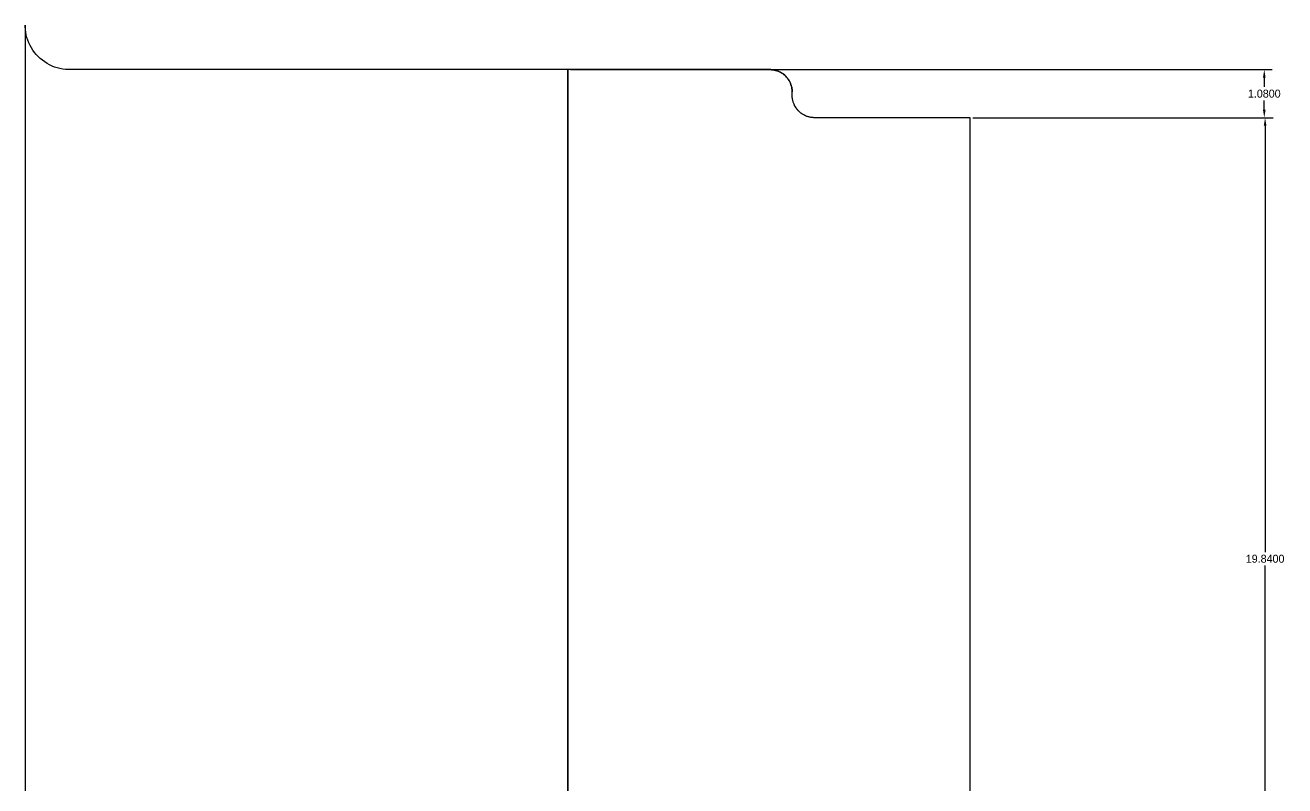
# Model space of a CAD drawing. Header units: millimetres. Extents: x 252.7 to 282.4, y 152.2 to 193.6.
# Drawn here: x 252.72 to 281.05, y 176.54 to 193.64 of the extents above; entities that cross this region are included whole.
import ezdxf

# ---------------------------------------------------------------- set-up
doc = ezdxf.new("R2010")
doc.units = ezdxf.units.MM
doc.dimstyles.get("Standard").update_dxf_attribs({"dimtxt": 0.18, "dimasz": 0.18, "dimexe": 0.18, "dimexo": 0.0625, "dimgap": 0.0625, "dimtad": 0, "dimtih": 1, "dimtoh": 1, "dimdec": 4, "dimzin": 0, "dimdsep": 46, "dimtxsty": 'Standard', "dimcen": 0.09, "dimadec": 0, "dimazin": 0, "dimtfac": 1, "dimtdec": 4, "dimtofl": 0, "dimtmove": 0, "dimatfit": 3, "dimfxl": 1, "dimtolj": 1, "dimtzin": 0, "dimlwd": -1, "dimlwe": -1, "dimarcsym": 0})

# ---------------------------------------------------------------- blocks, each defined once
blk = doc.blocks.new('sgBrepBlock__282725968')
at = {"color": 0}
for p, q in [((-2.75, 21, 0.9), (-7.3, 21, 0.9)), ((-7.3, 21, 0.9), (-7.3, -11, 0.9)), ((-2.25, 20.42, 0.9), (-2.25, 20.5, 0.9)), ((1.75, 19.92, 0.9), (-1.75, 19.92, 0.9)), ((1.75, 4.48, 0.9), (1.75, 19.92, 0.9))]:
    blk.add_line(p, q, dxfattribs=at)
for points in [[(-2.25, 20.5, 0.9), (-2.25, 20.516, 0.9), (-2.252, 20.547, 0.9), (-2.256, 20.578, 0.9), (-2.262, 20.609, 0.9), (-2.27, 20.639, 0.9), (-2.28, 20.669, 0.9), (-2.291, 20.699, 0.9), (-2.304, 20.727, 0.9), (-2.32, 20.755, 0.9), (-2.336, 20.781, 0.9), (-2.355, 20.806, 0.9), (-2.375, 20.831, 0.9), (-2.396, 20.854, 0.9), (-2.419, 20.875, 0.9), (-2.444, 20.895, 0.9), (-2.469, 20.914, 0.9), (-2.495, 20.93, 0.9), (-2.523, 20.946, 0.9), (-2.551, 20.959, 0.9), (-2.581, 20.97, 0.9), (-2.611, 20.98, 0.9), (-2.641, 20.988, 0.9), (-2.672, 20.994, 0.9), (-2.703, 20.998, 0.9), (-2.734, 21, 0.9), (-2.75, 21, 0.9)], [(-1.75, 19.92, 0.9), (-1.766, 19.92, 0.9), (-1.797, 19.922, 0.9), (-1.828, 19.926, 0.9), (-1.859, 19.932, 0.9), (-1.889, 19.94, 0.9), (-1.919, 19.95, 0.9), (-1.949, 19.961, 0.9), (-1.977, 19.974, 0.9), (-2.005, 19.99, 0.9), (-2.031, 20.006, 0.9), (-2.056, 20.025, 0.9), (-2.081, 20.045, 0.9), (-2.104, 20.066, 0.9), (-2.125, 20.089, 0.9), (-2.145, 20.114, 0.9), (-2.164, 20.139, 0.9), (-2.18, 20.165, 0.9), (-2.196, 20.193, 0.9), (-2.209, 20.221, 0.9), (-2.22, 20.251, 0.9), (-2.23, 20.281, 0.9), (-2.238, 20.311, 0.9), (-2.244, 20.342, 0.9), (-2.248, 20.373, 0.9), (-2.25, 20.404, 0.9), (-2.25, 20.42, 0.9)]]:
    blk.add_polyline3d(points, dxfattribs=at)
at = {"color": 0, "invisible_edges": 15}
for points in [[(-7.3, 21, 0.9), (-7.3, -11, 0.9), (-2.292, -0.333, 0.9)], [(-7.3, 21, 0.9), (-1.755, 3.875, 0.9), (-1.746, 3.98, 0.9)], [(-7.3, 21, 0.9), (-1.746, 3.98, 0.9), (-1.719, 4.082, 0.9)], [(-7.3, 21, 0.9), (-1.719, 4.082, 0.9), (-1.674, 4.178, 0.9)], [(-7.3, 21, 0.9), (-1.674, 4.178, 0.9), (-1.613, 4.264, 0.9)], [(-7.3, 21, 0.9), (-1.613, 4.264, 0.9), (-1.539, 4.338, 0.9)], [(-7.3, 21, 0.9), (-1.539, 4.338, 0.9), (-1.453, 4.399, 0.9)], [(-7.3, 21, 0.9), (-2.292, -0.333, 0.9), (-1.755, 3.875, 0.9)], [(-2.071, 20.037, 0.9), (-2.133, 20.099, 0.9), (-7.3, 21, 0.9)], [(-2.183, 20.17, 0.9), (-7.3, 21, 0.9), (-2.133, 20.099, 0.9)], [(-2, 19.987, 0.9), (-2.071, 20.037, 0.9), (-7.3, 21, 0.9)], [(-2, 19.987, 0.9), (-7.3, 21, 0.9), (-1.453, 4.399, 0.9)], [(-2.75, 21, 0.9), (-7.3, 21, 0.9), (-2.183, 20.17, 0.9)], [(-2.75, 21, 0.9), (-2.183, 20.17, 0.9), (-2.22, 20.249, 0.9)], [(-2.75, 21, 0.9), (-2.22, 20.249, 0.9), (-2.242, 20.333, 0.9)], [(-2.75, 21, 0.9), (-2.242, 20.333, 0.9), (-2.25, 20.42, 0.9)], [(-2.25, 20.5, 0.9), (-2.75, 21, 0.9), (-2.25, 20.42, 0.9)], [(-2.258, 20.587, 0.9), (-2.75, 21, 0.9), (-2.25, 20.5, 0.9)], [(-2.579, 20.97, 0.9), (-2.663, 20.992, 0.9), (-2.75, 21, 0.9)], [(-2.317, 20.75, 0.9), (-2.75, 21, 0.9), (-2.258, 20.587, 0.9)], [(-2.317, 20.75, 0.9), (-2.579, 20.97, 0.9), (-2.75, 21, 0.9)], [(-2.317, 20.75, 0.9), (-2.5, 20.933, 0.9), (-2.579, 20.97, 0.9)], [(-2.429, 20.883, 0.9), (-2.5, 20.933, 0.9), (-2.317, 20.75, 0.9)], [(-2.367, 20.821, 0.9), (-2.429, 20.883, 0.9), (-2.317, 20.75, 0.9)], [(-2.317, 20.75, 0.9), (-2.258, 20.587, 0.9), (-2.28, 20.671, 0.9)], [(-1.921, 19.95, 0.9), (-2, 19.987, 0.9), (-1.453, 4.399, 0.9)], [(-1.921, 19.95, 0.9), (-1.453, 4.399, 0.9), (-1.357, 4.444, 0.9)], [(-1.837, 19.928, 0.9), (-1.921, 19.95, 0.9), (-1.357, 4.444, 0.9)], [(-1.837, 19.928, 0.9), (-1.357, 4.444, 0.9), (-1.255, 4.471, 0.9)], [(-1.75, 19.92, 0.9), (-1.837, 19.928, 0.9), (-1.255, 4.471, 0.9)], [(-1.75, 19.92, 0.9), (-1.255, 4.471, 0.9), (-1.15, 4.48, 0.9)], [(1.75, 19.92, 0.9), (-1.75, 19.92, 0.9), (-1.15, 4.48, 0.9)], [(1.75, 19.92, 0.9), (-1.15, 4.48, 0.9), (1.75, 4.48, 0.9)]]:
    blk.add_3dface(points, dxfattribs=at)
blk = doc.blocks.new('sgBrepBlock__282726208')
at = {"color": 0}
for p, q in [((-7.3, 21), (-7.3, -11)), ((-2.75, 21), (-7.3, 21)), ((-2.25, 20.42), (-2.25, 20.5)), ((1.75, 19.92), (-1.75, 19.92)), ((1.75, 4.48), (1.75, 19.92))]:
    blk.add_line(p, q, dxfattribs=at)
for points in [[(-2.25, 20.5), (-2.25, 20.516), (-2.252, 20.547), (-2.256, 20.578), (-2.262, 20.609), (-2.27, 20.639), (-2.28, 20.669), (-2.291, 20.699), (-2.304, 20.727), (-2.32, 20.755), (-2.336, 20.781), (-2.355, 20.806), (-2.375, 20.831), (-2.396, 20.854), (-2.419, 20.875), (-2.444, 20.895), (-2.469, 20.914), (-2.495, 20.93), (-2.523, 20.946), (-2.551, 20.959), (-2.581, 20.97), (-2.611, 20.98), (-2.641, 20.988), (-2.672, 20.994), (-2.703, 20.998), (-2.734, 21), (-2.75, 21)], [(-1.75, 19.92), (-1.766, 19.92), (-1.797, 19.922), (-1.828, 19.926), (-1.859, 19.932), (-1.889, 19.94), (-1.919, 19.95), (-1.949, 19.961), (-1.977, 19.974), (-2.005, 19.99), (-2.031, 20.006), (-2.056, 20.025), (-2.081, 20.045), (-2.104, 20.066), (-2.125, 20.089), (-2.145, 20.114), (-2.164, 20.139), (-2.18, 20.165), (-2.196, 20.193), (-2.209, 20.221), (-2.22, 20.251), (-2.23, 20.281), (-2.238, 20.311), (-2.244, 20.342), (-2.248, 20.373), (-2.25, 20.404), (-2.25, 20.42)]]:
    blk.add_lwpolyline(points, dxfattribs=at)
at = {"color": 0, "invisible_edges": 15}
for points in [[(-7.3, 21), (-7.3, -11), (-2.292, -0.333)], [(-7.3, 21), (-1.755, 3.875), (-1.746, 3.98)], [(-7.3, 21), (-2.292, -0.333), (-1.755, 3.875)], [(-7.3, 21), (-1.746, 3.98), (-1.719, 4.082)], [(-7.3, 21), (-1.719, 4.082), (-1.674, 4.178)], [(-7.3, 21), (-1.674, 4.178), (-1.613, 4.264)], [(-7.3, 21), (-1.613, 4.264), (-1.539, 4.338)], [(-7.3, 21), (-1.539, 4.338), (-1.453, 4.399)], [(-2.071, 20.037), (-2.133, 20.099), (-7.3, 21)], [(-2.183, 20.17), (-7.3, 21), (-2.133, 20.099)], [(-2, 19.987), (-2.071, 20.037), (-7.3, 21)], [(-2, 19.987), (-7.3, 21), (-1.453, 4.399)], [(-2.75, 21), (-7.3, 21), (-2.183, 20.17)], [(-2.75, 21), (-2.25, 20.42), (-2.25, 20.5)], [(-2.75, 21), (-2.183, 20.17), (-2.22, 20.249)], [(-2.75, 21), (-2.22, 20.249), (-2.242, 20.333)], [(-2.75, 21), (-2.242, 20.333), (-2.25, 20.42)], [(-2.663, 20.992), (-2.75, 21), (-2.25, 20.5)], [(-2.663, 20.992), (-2.25, 20.5), (-2.258, 20.587)], [(-2.579, 20.97), (-2.663, 20.992), (-2.258, 20.587)], [(-2.5, 20.933), (-2.579, 20.97), (-2.258, 20.587)], [(-2.317, 20.75), (-2.5, 20.933), (-2.258, 20.587)], [(-2.367, 20.821), (-2.429, 20.883), (-2.5, 20.933)], [(-2.367, 20.821), (-2.5, 20.933), (-2.317, 20.75)], [(-2.317, 20.75), (-2.258, 20.587), (-2.28, 20.671)], [(-1.921, 19.95), (-2, 19.987), (-1.453, 4.399)], [(-1.921, 19.95), (-1.453, 4.399), (-1.357, 4.444)], [(-1.837, 19.928), (-1.921, 19.95), (-1.357, 4.444)], [(-1.837, 19.928), (-1.357, 4.444), (-1.255, 4.471)], [(-1.75, 19.92), (-1.837, 19.928), (-1.255, 4.471)], [(-1.75, 19.92), (-1.255, 4.471), (-1.15, 4.48)], [(1.75, 19.92), (-1.75, 19.92), (-1.15, 4.48)], [(1.75, 19.92), (-1.15, 4.48), (1.75, 4.48)]]:
    blk.add_3dface(points, dxfattribs=at)
blk = doc.blocks.new('sgBrepBlock__282726928')
at = {"color": 0}
for p, q in [((1.75, 4.48), (1.75, 19.92)), ((1.75, 19.92, 0.9), (1.75, 19.92)), ((1.75, 4.48, 0.9), (1.75, 19.92, 0.9)), ((1.75, 4.48, 0.9), (1.75, 4.48))]:
    blk.add_line(p, q, dxfattribs=at)
at = {"color": 0, "invisible_edges": 15}
for points in [[(1.75, 19.92, 0.9), (1.75, 19.92), (1.75, 4.48)], [(1.75, 19.92, 0.9), (1.75, 4.48), (1.75, 4.48, 0.9)]]:
    blk.add_3dface(points, dxfattribs=at)
blk = doc.blocks.new('sgBrepBlock__282727168')
at = {"color": 0}
for p, q in [((1.75, 19.92), (-1.75, 19.92)), ((-1.75, 19.92, 0.9), (-1.75, 19.92)), ((1.75, 19.92, 0.9), (-1.75, 19.92, 0.9)), ((1.75, 19.92, 0.9), (1.75, 19.92))]:
    blk.add_line(p, q, dxfattribs=at)
at = {"color": 0, "invisible_edges": 15}
for points in [[(1.75, 19.92, 0.9), (-1.75, 19.92, 0.9), (-1.75, 19.92)], [(1.75, 19.92), (1.75, 19.92, 0.9), (-1.75, 19.92)]]:
    blk.add_3dface(points, dxfattribs=at)
blk = doc.blocks.new('sgBrepBlock__282727408')
at = {"color": 0}
for p, q in [((-2.25, 20.42, 0.9), (-2.25, 20.42)), ((-1.75, 19.92, 0.9), (-1.75, 19.92))]:
    blk.add_line(p, q, dxfattribs=at)
blk.add_lwpolyline([(-1.75, 19.92), (-1.766, 19.92), (-1.797, 19.922), (-1.828, 19.926), (-1.859, 19.932), (-1.889, 19.94), (-1.919, 19.95), (-1.949, 19.961), (-1.977, 19.974), (-2.005, 19.99), (-2.031, 20.006), (-2.056, 20.025), (-2.081, 20.045), (-2.104, 20.066), (-2.125, 20.089), (-2.145, 20.114), (-2.164, 20.139), (-2.18, 20.165), (-2.196, 20.193), (-2.209, 20.221), (-2.22, 20.251), (-2.23, 20.281), (-2.238, 20.311), (-2.244, 20.342), (-2.248, 20.373), (-2.25, 20.404), (-2.25, 20.42)], dxfattribs=at)
blk.add_polyline3d([(-1.75, 19.92, 0.9), (-1.766, 19.92, 0.9), (-1.797, 19.922, 0.9), (-1.828, 19.926, 0.9), (-1.859, 19.932, 0.9), (-1.889, 19.94, 0.9), (-1.919, 19.95, 0.9), (-1.949, 19.961, 0.9), (-1.977, 19.974, 0.9), (-2.005, 19.99, 0.9), (-2.031, 20.006, 0.9), (-2.056, 20.025, 0.9), (-2.081, 20.045, 0.9), (-2.104, 20.066, 0.9), (-2.125, 20.089, 0.9), (-2.145, 20.114, 0.9), (-2.164, 20.139, 0.9), (-2.18, 20.165, 0.9), (-2.196, 20.193, 0.9), (-2.209, 20.221, 0.9), (-2.22, 20.251, 0.9), (-2.23, 20.281, 0.9), (-2.238, 20.311, 0.9), (-2.244, 20.342, 0.9), (-2.248, 20.373, 0.9), (-2.25, 20.404, 0.9), (-2.25, 20.42, 0.9)], dxfattribs=at)
for points in [[(-1.75, 19.92, 0.787), (-1.755, 19.92, 0.787), (-1.771, 19.92, 0.788), (-1.797, 19.922, 0.787), (-1.828, 19.926, 0.787), (-1.859, 19.932, 0.788), (-1.89, 19.94, 0.787), (-1.919, 19.949, 0.787), (-1.949, 19.961, 0.788), (-1.977, 19.974, 0.787), (-2.005, 19.989, 0.787), (-2.031, 20.006, 0.787), (-2.057, 20.025, 0.788), (-2.081, 20.045, 0.787), (-2.104, 20.066, 0.787), (-2.125, 20.089, 0.788), (-2.145, 20.113, 0.787), (-2.164, 20.139, 0.788), (-2.181, 20.165, 0.787), (-2.196, 20.193, 0.787), (-2.209, 20.221, 0.788), (-2.221, 20.251, 0.788), (-2.23, 20.28, 0.788), (-2.238, 20.311, 0.788), (-2.244, 20.342, 0.787), (-2.248, 20.373, 0.787), (-2.25, 20.399, 0.788), (-2.25, 20.415, 0.787), (-2.25, 20.42, 0.787)], [(-1.75, 19.92, 0.562), (-1.755, 19.92, 0.562), (-1.771, 19.92, 0.563), (-1.797, 19.922, 0.562), (-1.828, 19.926, 0.562), (-1.859, 19.932, 0.562), (-1.89, 19.94, 0.562), (-1.919, 19.949, 0.562), (-1.949, 19.961, 0.563), (-1.977, 19.974, 0.562), (-2.005, 19.989, 0.562), (-2.031, 20.006, 0.562), (-2.057, 20.025, 0.563), (-2.081, 20.045, 0.562), (-2.104, 20.066, 0.562), (-2.125, 20.089, 0.562), (-2.145, 20.113, 0.562), (-2.164, 20.139, 0.563), (-2.181, 20.165, 0.562), (-2.196, 20.193, 0.562), (-2.209, 20.221, 0.562), (-2.221, 20.251, 0.563), (-2.23, 20.28, 0.562), (-2.238, 20.311, 0.562), (-2.244, 20.342, 0.562), (-2.248, 20.373, 0.562), (-2.25, 20.399, 0.563), (-2.25, 20.415, 0.562), (-2.25, 20.42, 0.562)], [(-1.75, 19.92, 0.338), (-1.755, 19.92, 0.338), (-1.771, 19.92, 0.338), (-1.797, 19.922, 0.338), (-1.828, 19.926, 0.338), (-1.859, 19.932, 0.338), (-1.89, 19.94, 0.338), (-1.919, 19.949, 0.338), (-1.949, 19.961, 0.338), (-1.977, 19.974, 0.338), (-2.005, 19.989, 0.338), (-2.031, 20.006, 0.338), (-2.057, 20.025, 0.338), (-2.081, 20.045, 0.338), (-2.104, 20.066, 0.338), (-2.125, 20.089, 0.338), (-2.145, 20.113, 0.338), (-2.164, 20.139, 0.338), (-2.181, 20.165, 0.338), (-2.196, 20.193, 0.338), (-2.209, 20.221, 0.338), (-2.221, 20.251, 0.338), (-2.23, 20.28, 0.338), (-2.238, 20.311, 0.338), (-2.244, 20.342, 0.338), (-2.248, 20.373, 0.338), (-2.25, 20.399, 0.338), (-2.25, 20.415, 0.338), (-2.25, 20.42, 0.338)], [(-1.75, 19.92, 0.113), (-1.755, 19.92, 0.113), (-1.771, 19.92, 0.113), (-1.797, 19.922, 0.113), (-1.828, 19.926, 0.113), (-1.859, 19.932, 0.113), (-1.89, 19.94, 0.113), (-1.919, 19.949, 0.113), (-1.949, 19.961, 0.113), (-1.977, 19.974, 0.113), (-2.005, 19.989, 0.113), (-2.031, 20.006, 0.113), (-2.057, 20.025, 0.113), (-2.081, 20.045, 0.113), (-2.104, 20.066, 0.113), (-2.125, 20.089, 0.113), (-2.145, 20.113, 0.113), (-2.164, 20.139, 0.113), (-2.181, 20.165, 0.113), (-2.196, 20.193, 0.113), (-2.209, 20.221, 0.113), (-2.221, 20.251, 0.113), (-2.23, 20.28, 0.113), (-2.238, 20.311, 0.113), (-2.244, 20.342, 0.113), (-2.248, 20.373, 0.113), (-2.25, 20.399, 0.113), (-2.25, 20.415, 0.113), (-2.25, 20.42, 0.113)]]:
    blk.add_open_spline(points, degree=3, knots=[0, 0, 0, 0, 0.0157073, 0.0471181, 0.0785289, 0.1099396, 0.1413504, 0.1727611, 0.2041719, 0.2355827, 0.2669934, 0.2984042, 0.329815, 0.3612257, 0.3926365, 0.4240473, 0.455458, 0.4868688, 0.5182796, 0.5496903, 0.5811011, 0.6125119, 0.6439226, 0.6753334, 0.7067442, 0.7381549, 0.7695657, 0.785273, 0.785273, 0.785273, 0.785273], dxfattribs=at)
at = {"color": 0, "extrusion": (1, 0, 0)}
for points in [[(-2.24, 20.322, 0.9), (-2.24, 20.322, 0.6), (-2.24, 20.322, 0.3), (-2.24, 20.322)], [(-2.166, 20.142, 0.9), (-2.166, 20.142, 0.6), (-2.166, 20.142, 0.3), (-2.166, 20.142)], [(-2.028, 20.004, 0.9), (-2.028, 20.004, 0.6), (-2.028, 20.004, 0.3), (-2.028, 20.004)], [(-1.848, 19.93, 0.9), (-1.848, 19.93, 0.6), (-1.848, 19.93, 0.3), (-1.848, 19.93)]]:
    blk.add_open_spline(points, degree=3, dxfattribs=at)
at = {"color": 0, "invisible_edges": 15}
for points in [[(-2.25, 20.42), (-2.242, 20.333, 0.9), (-2.25, 20.42, 0.9)], [(-2.25, 20.42), (-2.242, 20.333), (-2.242, 20.333, 0.9)], [(-2.22, 20.249), (-2.22, 20.249, 0.9), (-2.242, 20.333, 0.9)], [(-2.242, 20.333), (-2.22, 20.249), (-2.242, 20.333, 0.9)], [(-2.183, 20.17), (-2.183, 20.17, 0.9), (-2.22, 20.249, 0.9)], [(-2.22, 20.249), (-2.183, 20.17), (-2.22, 20.249, 0.9)], [(-2.133, 20.099), (-2.133, 20.099, 0.9), (-2.183, 20.17, 0.9)], [(-2.183, 20.17), (-2.133, 20.099), (-2.183, 20.17, 0.9)], [(-2.071, 20.037), (-2.071, 20.037, 0.9), (-2.133, 20.099, 0.9)], [(-2.133, 20.099), (-2.071, 20.037), (-2.133, 20.099, 0.9)], [(-2.071, 20.037), (-2, 19.987, 0.9), (-2.071, 20.037, 0.9)], [(-2.071, 20.037), (-2, 19.987), (-2, 19.987, 0.9)], [(-2, 19.987), (-1.921, 19.95, 0.9), (-2, 19.987, 0.9)], [(-2, 19.987), (-1.921, 19.95), (-1.921, 19.95, 0.9)], [(-1.921, 19.95), (-1.837, 19.928, 0.9), (-1.921, 19.95, 0.9)], [(-1.921, 19.95), (-1.837, 19.928), (-1.837, 19.928, 0.9)], [(-1.837, 19.928), (-1.75, 19.92), (-1.75, 19.92, 0.9)], [(-1.837, 19.928), (-1.75, 19.92, 0.9), (-1.837, 19.928, 0.9)]]:
    blk.add_3dface(points, dxfattribs=at)
blk = doc.blocks.new('sgBrepBlock__282727648')
at = {"color": 0}
for p, q in [((-2.25, 20.42), (-2.25, 20.5)), ((-2.25, 20.5, 0.9), (-2.25, 20.5)), ((-2.25, 20.42, 0.9), (-2.25, 20.5, 0.9)), ((-2.25, 20.42, 0.9), (-2.25, 20.42))]:
    blk.add_line(p, q, dxfattribs=at)
at = {"color": 0, "invisible_edges": 15}
for points in [[(-2.25, 20.5, 0.9), (-2.25, 20.5), (-2.25, 20.42)], [(-2.25, 20.5, 0.9), (-2.25, 20.42), (-2.25, 20.42, 0.9)]]:
    blk.add_3dface(points, dxfattribs=at)
blk = doc.blocks.new('sgBrepBlock__282727888')
at = {"color": 0}
for p, q in [((-2.75, 21, 0.9), (-2.75, 21)), ((-2.25, 20.5, 0.9), (-2.25, 20.5))]:
    blk.add_line(p, q, dxfattribs=at)
blk.add_lwpolyline([(-2.25, 20.5), (-2.25, 20.516), (-2.252, 20.547), (-2.256, 20.578), (-2.262, 20.609), (-2.27, 20.639), (-2.28, 20.669), (-2.291, 20.699), (-2.304, 20.727), (-2.32, 20.755), (-2.336, 20.781), (-2.355, 20.806), (-2.375, 20.831), (-2.396, 20.854), (-2.419, 20.875), (-2.444, 20.895), (-2.469, 20.914), (-2.495, 20.93), (-2.523, 20.946), (-2.551, 20.959), (-2.581, 20.97), (-2.611, 20.98), (-2.641, 20.988), (-2.672, 20.994), (-2.703, 20.998), (-2.734, 21), (-2.75, 21)], dxfattribs=at)
blk.add_polyline3d([(-2.25, 20.5, 0.9), (-2.25, 20.516, 0.9), (-2.252, 20.547, 0.9), (-2.256, 20.578, 0.9), (-2.262, 20.609, 0.9), (-2.27, 20.639, 0.9), (-2.28, 20.669, 0.9), (-2.291, 20.699, 0.9), (-2.304, 20.727, 0.9), (-2.32, 20.755, 0.9), (-2.336, 20.781, 0.9), (-2.355, 20.806, 0.9), (-2.375, 20.831, 0.9), (-2.396, 20.854, 0.9), (-2.419, 20.875, 0.9), (-2.444, 20.895, 0.9), (-2.469, 20.914, 0.9), (-2.495, 20.93, 0.9), (-2.523, 20.946, 0.9), (-2.551, 20.959, 0.9), (-2.581, 20.97, 0.9), (-2.611, 20.98, 0.9), (-2.641, 20.988, 0.9), (-2.672, 20.994, 0.9), (-2.703, 20.998, 0.9), (-2.734, 21, 0.9), (-2.75, 21, 0.9)], dxfattribs=at)
for points in [[(-2.75, 21, 0.787), (-2.745, 21, 0.787), (-2.729, 21, 0.787), (-2.703, 20.998, 0.787), (-2.672, 20.994, 0.787), (-2.641, 20.988, 0.788), (-2.61, 20.98, 0.788), (-2.581, 20.971, 0.787), (-2.551, 20.959, 0.787), (-2.523, 20.946, 0.788), (-2.495, 20.931, 0.787), (-2.469, 20.914, 0.788), (-2.443, 20.895, 0.787), (-2.419, 20.875, 0.788), (-2.396, 20.854, 0.787), (-2.375, 20.831, 0.787), (-2.355, 20.807, 0.788), (-2.336, 20.781, 0.788), (-2.319, 20.755, 0.787), (-2.304, 20.727, 0.787), (-2.291, 20.699, 0.788), (-2.279, 20.669, 0.787), (-2.27, 20.64, 0.788), (-2.262, 20.609, 0.787), (-2.256, 20.578, 0.787), (-2.252, 20.547, 0.787), (-2.25, 20.521, 0.787), (-2.25, 20.505, 0.787), (-2.25, 20.5, 0.787)], [(-2.75, 21, 0.562), (-2.745, 21, 0.562), (-2.729, 21, 0.562), (-2.703, 20.998, 0.562), (-2.672, 20.994, 0.562), (-2.641, 20.988, 0.563), (-2.61, 20.98, 0.562), (-2.581, 20.971, 0.562), (-2.551, 20.959, 0.562), (-2.523, 20.946, 0.562), (-2.495, 20.931, 0.563), (-2.469, 20.914, 0.562), (-2.443, 20.895, 0.563), (-2.419, 20.875, 0.562), (-2.396, 20.854, 0.562), (-2.375, 20.831, 0.562), (-2.355, 20.807, 0.563), (-2.336, 20.781, 0.563), (-2.319, 20.755, 0.562), (-2.304, 20.727, 0.562), (-2.291, 20.699, 0.562), (-2.279, 20.669, 0.562), (-2.27, 20.64, 0.562), (-2.262, 20.609, 0.562), (-2.256, 20.578, 0.562), (-2.252, 20.547, 0.562), (-2.25, 20.521, 0.562), (-2.25, 20.505, 0.562), (-2.25, 20.5, 0.562)], [(-2.75, 21, 0.338), (-2.745, 21, 0.338), (-2.729, 21, 0.338), (-2.703, 20.998, 0.338), (-2.672, 20.994, 0.338), (-2.641, 20.988, 0.338), (-2.61, 20.98, 0.338), (-2.581, 20.971, 0.338), (-2.551, 20.959, 0.338), (-2.523, 20.946, 0.338), (-2.495, 20.931, 0.338), (-2.469, 20.914, 0.338), (-2.443, 20.895, 0.338), (-2.419, 20.875, 0.338), (-2.396, 20.854, 0.338), (-2.375, 20.831, 0.338), (-2.355, 20.807, 0.338), (-2.336, 20.781, 0.338), (-2.319, 20.755, 0.338), (-2.304, 20.727, 0.338), (-2.291, 20.699, 0.338), (-2.279, 20.669, 0.338), (-2.27, 20.64, 0.338), (-2.262, 20.609, 0.338), (-2.256, 20.578, 0.337), (-2.252, 20.547, 0.338), (-2.25, 20.521, 0.338), (-2.25, 20.505, 0.338), (-2.25, 20.5, 0.338)], [(-2.75, 21, 0.113), (-2.745, 21, 0.113), (-2.729, 21, 0.113), (-2.703, 20.998, 0.113), (-2.672, 20.994, 0.113), (-2.641, 20.988, 0.113), (-2.61, 20.98, 0.113), (-2.581, 20.971, 0.113), (-2.551, 20.959, 0.113), (-2.523, 20.946, 0.113), (-2.495, 20.931, 0.113), (-2.469, 20.914, 0.113), (-2.443, 20.895, 0.113), (-2.419, 20.875, 0.113), (-2.396, 20.854, 0.113), (-2.375, 20.831, 0.113), (-2.355, 20.807, 0.113), (-2.336, 20.781, 0.113), (-2.319, 20.755, 0.113), (-2.304, 20.727, 0.113), (-2.291, 20.699, 0.113), (-2.279, 20.669, 0.113), (-2.27, 20.64, 0.113), (-2.262, 20.609, 0.113), (-2.256, 20.578, 0.113), (-2.252, 20.547, 0.113), (-2.25, 20.521, 0.113), (-2.25, 20.505, 0.113), (-2.25, 20.5, 0.113)]]:
    blk.add_open_spline(points, degree=3, knots=[0, 0, 0, 0, 0.0157073, 0.0471181, 0.0785289, 0.1099396, 0.1413504, 0.1727611, 0.2041719, 0.2355827, 0.2669934, 0.2984042, 0.329815, 0.3612257, 0.3926365, 0.4240473, 0.455458, 0.4868688, 0.5182796, 0.5496903, 0.5811011, 0.6125119, 0.6439226, 0.6753334, 0.7067442, 0.7381549, 0.7695657, 0.785273, 0.785273, 0.785273, 0.785273], dxfattribs=at)
at = {"color": 0, "extrusion": (1, 0, 0)}
for points in [[(-2.652, 20.99, 0.9), (-2.652, 20.99, 0.6), (-2.652, 20.99, 0.3), (-2.652, 20.99)], [(-2.472, 20.916, 0.9), (-2.472, 20.916, 0.6), (-2.472, 20.916, 0.3), (-2.472, 20.916)], [(-2.334, 20.778, 0.9), (-2.334, 20.778, 0.6), (-2.334, 20.778, 0.3), (-2.334, 20.778)], [(-2.26, 20.598, 0.9), (-2.26, 20.598, 0.6), (-2.26, 20.598, 0.3), (-2.26, 20.598)]]:
    blk.add_open_spline(points, degree=3, dxfattribs=at)
at = {"color": 0, "invisible_edges": 15}
for points in [[(-2.75, 21), (-2.75, 21, 0.9), (-2.663, 20.992, 0.9)], [(-2.663, 20.992), (-2.75, 21), (-2.663, 20.992, 0.9)], [(-2.579, 20.97), (-2.663, 20.992, 0.9), (-2.579, 20.97, 0.9)], [(-2.579, 20.97), (-2.663, 20.992), (-2.663, 20.992, 0.9)], [(-2.579, 20.97), (-2.579, 20.97, 0.9), (-2.5, 20.933, 0.9)], [(-2.5, 20.933), (-2.579, 20.97), (-2.5, 20.933, 0.9)], [(-2.429, 20.883), (-2.5, 20.933, 0.9), (-2.429, 20.883, 0.9)], [(-2.429, 20.883), (-2.5, 20.933), (-2.5, 20.933, 0.9)], [(-2.367, 20.821), (-2.429, 20.883, 0.9), (-2.367, 20.821, 0.9)], [(-2.367, 20.821), (-2.429, 20.883), (-2.429, 20.883, 0.9)], [(-2.367, 20.821), (-2.367, 20.821, 0.9), (-2.317, 20.75, 0.9)], [(-2.317, 20.75), (-2.367, 20.821), (-2.317, 20.75, 0.9)], [(-2.28, 20.671), (-2.317, 20.75, 0.9), (-2.28, 20.671, 0.9)], [(-2.28, 20.671), (-2.317, 20.75), (-2.317, 20.75, 0.9)], [(-2.258, 20.587), (-2.28, 20.671, 0.9), (-2.258, 20.587, 0.9)], [(-2.258, 20.587), (-2.28, 20.671), (-2.28, 20.671, 0.9)], [(-2.258, 20.587), (-2.258, 20.587, 0.9), (-2.25, 20.5, 0.9)], [(-2.25, 20.5), (-2.258, 20.587), (-2.25, 20.5, 0.9)]]:
    blk.add_3dface(points, dxfattribs=at)
blk = doc.blocks.new('sgBrepBlock__282732208')
at = {"color": 0}
for p, q in [((-7.3, 21, 0.9), (-7.3, -11, 0.9)), ((-7.3, 21, 0.55), (-7.3, 21, 0.9)), ((-7.3, -2, 0.55), (-7.3, 21, 0.55)), ((-7.3, 21, 0.35), (-7.3, -2, 0.35)), ((-7.3, 21), (-7.3, 21, 0.35)), ((-7.3, 21), (-7.3, -11))]:
    blk.add_line(p, q, dxfattribs=at)
at = {"color": 0, "invisible_edges": 15}
for points in [[(-7.3, 21, 0.55), (-7.3, 21, 0.9), (-7.3, -2, 0.55)], [(-7.3, 21), (-7.3, 21, 0.35), (-7.3, -2, 0.35)], [(-7.3, 21, 0.9), (-7.3, -11, 0.9), (-7.3, -2, 0.55)], [(-7.3, -11), (-7.3, 21), (-7.3, -2, 0.35)]]:
    blk.add_3dface(points, dxfattribs=at)
blk = doc.blocks.new('sgBrepBlock__285500272')
at = {"color": 0}
for p, q in [((-19.5, 22, 0.55), (-19.5, -2, 0.55)), ((-7.3, 21, 0.55), (-18.5, 21, 0.55)), ((-7.3, -2, 0.55), (-7.3, 21, 0.55))]:
    blk.add_line(p, q, dxfattribs=at)
blk.add_polyline3d([(-18.5, 21, 0.55), (-18.531, 21, 0.55), (-18.594, 21.004, 0.55), (-18.656, 21.012, 0.55), (-18.718, 21.024, 0.55), (-18.779, 21.04, 0.55), (-18.839, 21.059, 0.55), (-18.897, 21.082, 0.55), (-18.954, 21.109, 0.55), (-19.009, 21.139, 0.55), (-19.062, 21.173, 0.55), (-19.113, 21.21, 0.55), (-19.161, 21.25, 0.55), (-19.207, 21.293, 0.55), (-19.25, 21.339, 0.55), (-19.29, 21.387, 0.55), (-19.327, 21.438, 0.55), (-19.361, 21.491, 0.55), (-19.391, 21.546, 0.55), (-19.418, 21.603, 0.55), (-19.441, 21.661, 0.55), (-19.46, 21.721, 0.55), (-19.476, 21.782, 0.55), (-19.488, 21.844, 0.55), (-19.496, 21.906, 0.55), (-19.5, 21.969, 0.55), (-19.5, 22, 0.55)], dxfattribs=at)
at = {"color": 0, "invisible_edges": 15}
for points in [[(-19.5, 22, 0.55), (-19.5, -2, 0.55), (-19.485, 21.826, 0.55)], [(-19.485, 21.826, 0.55), (-19.5, -2, 0.55), (-19.485, -1.826, 0.55)], [(-19.485, 21.826, 0.55), (-19.485, -1.826, 0.55), (-19.44, 21.658, 0.55)], [(-19.44, 21.658, 0.55), (-19.485, -1.826, 0.55), (-19.44, -1.658, 0.55)], [(-19.44, 21.658, 0.55), (-19.44, -1.658, 0.55), (-19.366, 21.5, 0.55)], [(-19.366, 21.5, 0.55), (-19.44, -1.658, 0.55), (-19.366, -1.5, 0.55)], [(-19.366, 21.5, 0.55), (-19.366, -1.5, 0.55), (-19.266, 21.357, 0.55)], [(-19.266, 21.357, 0.55), (-19.366, -1.5, 0.55), (-19.266, -1.357, 0.55)], [(-19.266, 21.357, 0.55), (-19.266, -1.357, 0.55), (-19.143, 21.234, 0.55)], [(-19.143, 21.234, 0.55), (-19.266, -1.357, 0.55), (-19.143, -1.234, 0.55)], [(-19, 21.134, 0.55), (-19.143, 21.234, 0.55), (-19.143, -1.234, 0.55)], [(-19, 21.134, 0.55), (-19.143, -1.234, 0.55), (-19, -1.134, 0.55)], [(-18.842, 21.06, 0.55), (-19, 21.134, 0.55), (-19, -1.134, 0.55)], [(-18.842, 21.06, 0.55), (-19, -1.134, 0.55), (-18.842, -1.06, 0.55)], [(-18.674, 21.015, 0.55), (-18.842, 21.06, 0.55), (-18.842, -1.06, 0.55)], [(-18.674, 21.015, 0.55), (-18.842, -1.06, 0.55), (-18.674, -1.015, 0.55)], [(-18.5, 21, 0.55), (-18.674, 21.015, 0.55), (-18.674, -1.015, 0.55)], [(-18.5, 21, 0.55), (-18.674, -1.015, 0.55), (-18.5, -1, 0.55)], [(-18.5, 21, 0.55), (-18.5, -1, 0.55), (-8.3, -1, 0.55)], [(-7.3, 21, 0.55), (-18.5, 21, 0.55), (-8.3, -1, 0.55)], [(-7.3, 21, 0.55), (-8.3, -1, 0.55), (-8.126, -1.015, 0.55)], [(-7.3, 21, 0.55), (-8.126, -1.015, 0.55), (-7.958, -1.06, 0.55)], [(-7.3, 21, 0.55), (-7.958, -1.06, 0.55), (-7.8, -1.134, 0.55)], [(-7.3, 21, 0.55), (-7.8, -1.134, 0.55), (-7.657, -1.234, 0.55)], [(-7.3, 21, 0.55), (-7.657, -1.234, 0.55), (-7.534, -1.357, 0.55)], [(-7.3, 21, 0.55), (-7.534, -1.357, 0.55), (-7.434, -1.5, 0.55)], [(-7.3, 21, 0.55), (-7.434, -1.5, 0.55), (-7.36, -1.658, 0.55)], [(-7.315, -1.826, 0.55), (-7.3, 21, 0.55), (-7.36, -1.658, 0.55)], [(-7.3, -2, 0.55), (-7.3, 21, 0.55), (-7.315, -1.826, 0.55)]]:
    blk.add_3dface(points, dxfattribs=at)
blk = doc.blocks.new('*D36')
at = {"color": 0, "transparency": 16777216}
for p, q in [((274.032, 191.565), (280.784, 191.565)), ((280.604, 191.385), (280.604, 181.797)), ((280.604, 171.905), (280.604, 181.492)), ((274.032, 171.725), (280.784, 171.725))]:
    blk.add_line(p, q, dxfattribs=at)
for points in [[(280.574, 191.385), (280.634, 191.385), (280.604, 191.565)], [(280.574, 171.905), (280.634, 171.905), (280.604, 171.725)]]:
    blk.add_solid(points, dxfattribs=at)
at = {"layer": 'Defpoints', "color": 0, "transparency": 16777216}
for p in [(273.969, 191.565), (273.969, 171.725), (280.604, 171.725)]:
    blk.add_point(p, dxfattribs=at)
at = {"color": 0, "transparency": 16777216, "insert": (280.604, 181.645), "char_height": 0.18, "attachment_point": 5}
blk.add_mtext('\\A1;19.8400', dxfattribs=at)
blk = doc.blocks.new('*D39')
at = {"color": 0, "transparency": 16777216}
for p, q in [((264.982, 192.645), (280.765, 192.645)), ((280.585, 192.465), (280.585, 192.257)), ((280.585, 191.745), (280.585, 191.952)), ((274.032, 191.565), (280.765, 191.565))]:
    blk.add_line(p, q, dxfattribs=at)
for points in [[(280.555, 192.465), (280.615, 192.465), (280.585, 192.645)], [(280.555, 191.745), (280.615, 191.745), (280.585, 191.565)]]:
    blk.add_solid(points, dxfattribs=at)
at = {"layer": 'Defpoints', "color": 0, "transparency": 16777216}
for p in [(264.919, 192.645), (273.969, 191.565), (280.585, 191.565)]:
    blk.add_point(p, dxfattribs=at)
at = {"color": 0, "transparency": 16777216, "insert": (280.585, 192.105), "char_height": 0.18, "attachment_point": 5}
blk.add_mtext('\\A1;1.0800', dxfattribs=at)

msp = doc.modelspace()

# ---------------------------------------------------------------- block references
at = {"color": 0}
for name in ['sgBrepBlock__285500272', 'sgBrepBlock__282725968', 'sgBrepBlock__282726208', 'sgBrepBlock__282732208', 'sgBrepBlock__282727888', 'sgBrepBlock__282727648', 'sgBrepBlock__282727408', 'sgBrepBlock__282727168', 'sgBrepBlock__282726928']:
    msp.add_blockref(name, (272.21907, 171.64499), dxfattribs=at)

# ---------------------------------------------------------------- dimensions: what is measured, and where the dimension line sits
for base, p1, p2, picture, middle in [((280.58471, 191.56499), (264.91907, 192.64499), (273.96907, 191.56499), '*D39', (280.58471, 192.10499)), ((280.60402, 171.72499), (273.96907, 191.56499), (273.96907, 171.72499), '*D36', (280.60402, 181.64499))]:
    dim = msp.add_linear_dim(base=base, p1=p1, p2=p2, angle=90, dimstyle='STANDARD')
    dim.commit()
    dim.dimension.update_dxf_attribs({"geometry": picture, "text_midpoint": middle})

doc.saveas('drawing.dxf')
